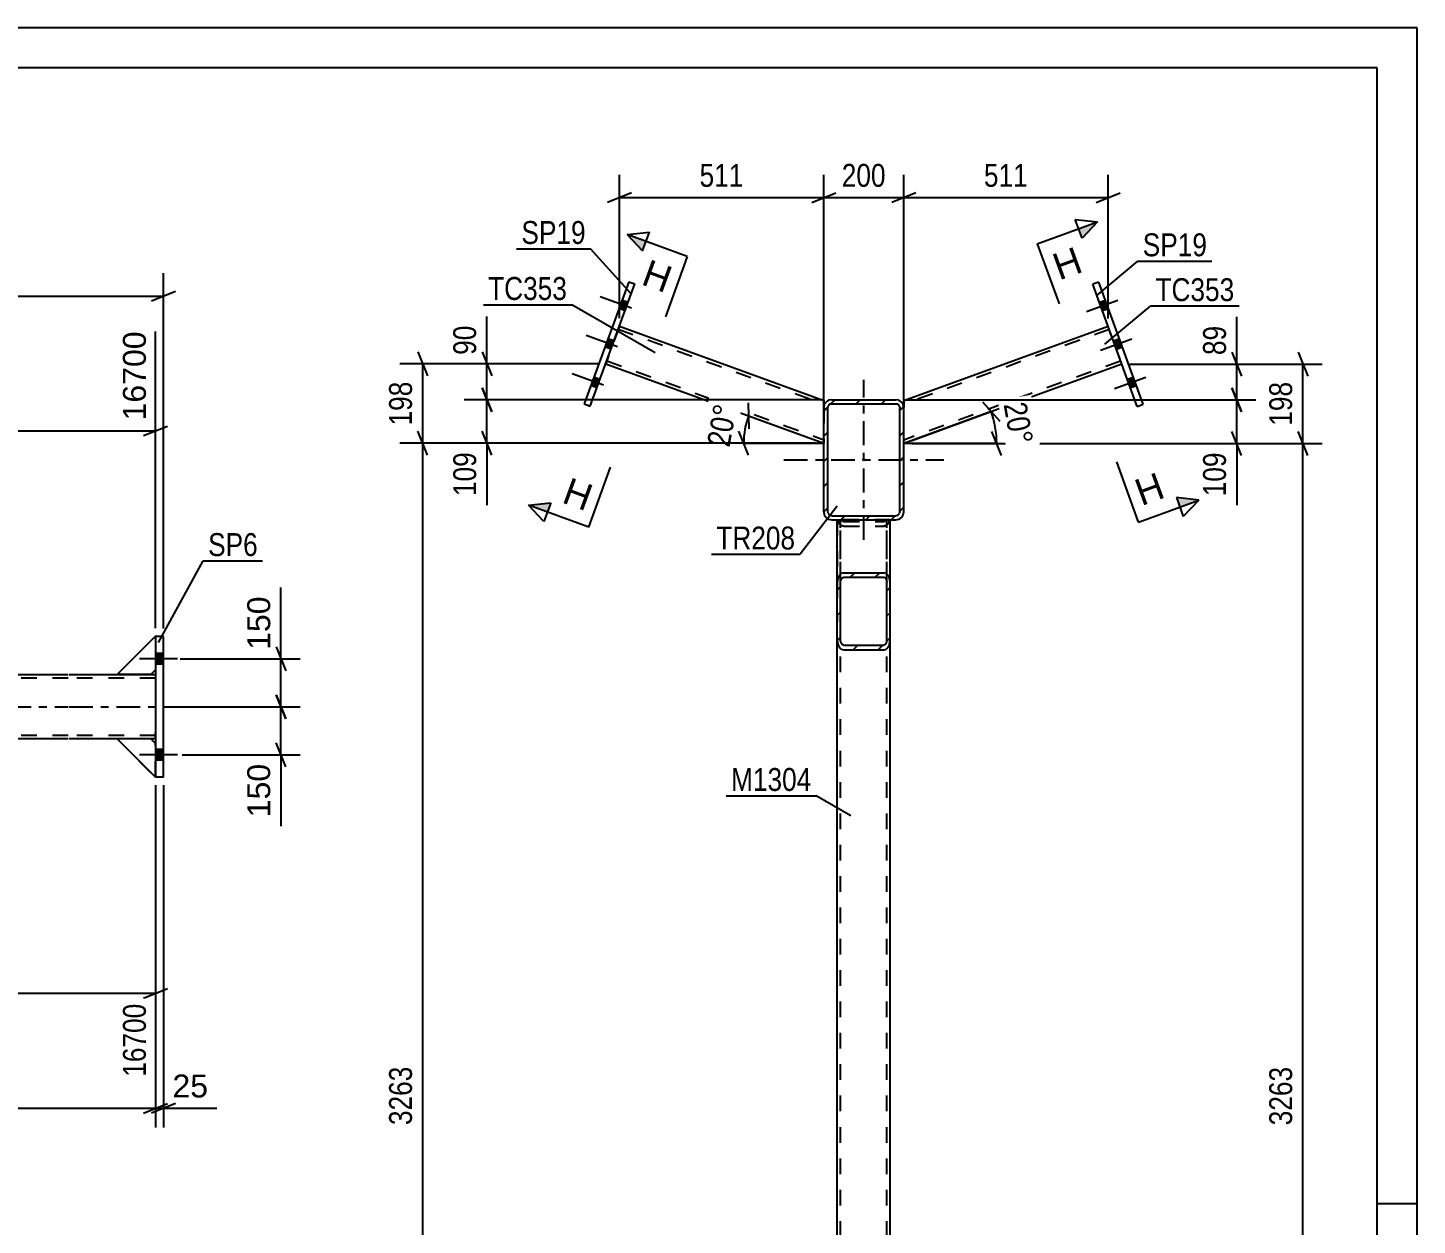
# Model space of a CAD drawing. Header units: millimetres. Extents: x -76 to 765, y -395 to 199.
# Drawn here: x 591.3 to 765, y 49.3 to 199 of the extents above; entities that cross this region are included whole.
import ezdxf

# ---------------------------------------------------------------- set-up
doc = ezdxf.new("R2010")
doc.units = ezdxf.units.MM
doc.linetypes.add('DXK_LINE_DOT2', pattern=[3.9198, 1.9599, -1.9599])
doc.linetypes.add('DXK_LINE_DOT3', pattern=[5.9187, 2.979, -0.9799, 0.9799, -0.9799])
doc.styles.add('Arial', font='ARIAL.TTF', dxfattribs={"height": 0.2})
doc.styles.add('Arial Narrow', font='ARIALN.TTF', dxfattribs={"height": 0.2})

# ---------------------------------------------------------------- blocks, each defined once
blk = doc.blocks.new('Unknown-761551795-1132')
at = {"color": 5, "linetype": 'Continuous'}
for p, q in [((764.95, 199), (-76.05, 199)), ((764.95, -395), (764.95, 199)), ((759.95, 194), (-71.05, 194)), ((759.95, -390), (759.95, 194)), ((764.95, 52), (759.95, 52))]:
    blk.add_line(p, q, dxfattribs=at)
blk = doc.blocks.new('Part-761551795-2916 - 2771')
at = {"color": 2, "linetype": 'Continuous'}
for p, q in [((606.65, 110.12), (602.45, 110.12)), ((602.45, 110.12), (607.24, 105.32)), ((607.24, 109.52), (606.65, 110.12))]:
    blk.add_line(p, q, dxfattribs=at)
at = {"color": 7, "linetype": 'DXK_LINE_DOT2'}
for p, q in [((607.24, 109.52), (607.25, 109.52)), ((607.25, 109.52), (607.24, 109.52)), ((607.25, 105.32), (607.25, 109.52)), ((607.24, 105.32), (607.25, 105.32)), ((607.25, 105.32), (607.24, 105.32))]:
    blk.add_line(p, q, dxfattribs=at)
blk = doc.blocks.new('Part-761551795-2914 - 2771')
at = {"color": 7, "linetype": 'DXK_LINE_DOT2'}
for p, q in [((602.45, 118.15), (607.25, 122.95)), ((607.25, 122.95), (607.25, 118.75)), ((606.65, 118.15), (602.45, 118.15)), ((607.25, 118.75), (606.65, 118.15))]:
    blk.add_line(p, q, dxfattribs=at)
blk = doc.blocks.new('Bolt-761551795-2823 - 2771')
at = {"linetype": 'Continuous'}
for points in [[(607.24, 120.78), (607.24, 119.46), (608.24, 119.46), (608.24, 120.78)], [(607.24, 120.78), (607.24, 119.46), (608.24, 119.46), (608.24, 120.78)], [(607.24, 108.78), (607.24, 107.46), (608.24, 107.46), (608.24, 108.78)], [(607.24, 108.78), (607.24, 107.46), (608.24, 107.46), (608.24, 108.78)]]:
    blk.add_hatch(color=1, dxfattribs=at).paths.add_polyline_path(points)
at = {"color": 1, "linetype": 'Continuous'}
for p, q in [((610, 120.12), (605.24, 120.12)), ((610, 120.12), (605.24, 120.12)), ((608.24, 120.78), (607.24, 120.78)), ((608.24, 120.78), (607.24, 120.78)), ((608.24, 119.46), (607.24, 119.46)), ((608.24, 119.46), (607.24, 119.46)), ((610, 108.12), (605.24, 108.12)), ((610, 108.12), (605.24, 108.12)), ((608.24, 108.78), (607.24, 108.78)), ((608.24, 108.78), (607.24, 108.78)), ((608.24, 107.46), (607.24, 107.46)), ((608.24, 107.46), (607.24, 107.46))]:
    blk.add_line(p, q, dxfattribs=at)
blk = doc.blocks.new('Part-761551795-2847 - 2771')
at = {"color": 2, "linetype": 'Continuous'}
for p, q in [((596.35, 118.12), (469.72, 118.12)), ((607.24, 118.12), (596.45, 118.12)), ((607.24, 117.32), (607.24, 110.92)), ((596.35, 110.12), (469.72, 110.12)), ((602.45, 110.12), (596.45, 110.12)), ((607.24, 110.12), (606.65, 110.12))]:
    blk.add_line(p, q, dxfattribs=at)
at = {"color": 7, "linetype": 'DXK_LINE_DOT2'}
for p, q in [((607.24, 118.12), (607.24, 117.32)), ((607.24, 118.12), (607.24, 117.88)), ((596.35, 117.72), (8.7, 117.72)), ((607.24, 117.72), (596.45, 117.72)), ((596.35, 110.52), (8.7, 110.52)), ((607.24, 110.52), (596.45, 110.52)), ((606.65, 110.12), (602.45, 110.12)), ((607.24, 110.12), (607.24, 110.92))]:
    blk.add_line(p, q, dxfattribs=at)
at = {"color": 7, "linetype": 'DXK_LINE_DOT3'}
for p, q in [((8.7, 114.12), (596.35, 114.12)), ((596.45, 114.12), (607.24, 114.12))]:
    blk.add_line(p, q, dxfattribs=at)
blk = doc.blocks.new('Part-761551795-2917 - 2771')
at = {"color": 7, "linetype": 'DXK_LINE_DOT2'}
for p, q in [((606.65, 110.12), (602.45, 110.12)), ((602.45, 110.12), (607.25, 105.32)), ((607.25, 109.52), (606.65, 110.12)), ((607.25, 105.32), (607.25, 109.52))]:
    blk.add_line(p, q, dxfattribs=at)
blk = doc.blocks.new('Part-761551795-2900 - 2771')
at = {"color": 2, "linetype": 'Continuous'}
for p, q in [((608.24, 122.92), (607.24, 122.92)), ((607.24, 122.92), (607.24, 105.32)), ((608.24, 105.32), (608.24, 122.92)), ((608.24, 105.32), (607.24, 105.32))]:
    blk.add_line(p, q, dxfattribs=at)
blk = doc.blocks.new('Part-761551795-2912 - 2771')
at = {"color": 7, "linetype": 'DXK_LINE_DOT2'}
for p, q in [((602.45, 118.15), (607.25, 122.95)), ((607.25, 122.95), (607.25, 118.75)), ((606.65, 118.15), (602.45, 118.15)), ((607.25, 118.75), (606.65, 118.15))]:
    blk.add_line(p, q, dxfattribs=at)
blk = doc.blocks.new('Part-761551795-2913 - 2771')
at = {"color": 2, "linetype": 'Continuous'}
for p, q in [((607.25, 122.95), (602.45, 118.15)), ((607.25, 122.95), (607.25, 122.92)), ((606.65, 118.15), (602.45, 118.15)), ((607.24, 118.75), (606.65, 118.15))]:
    blk.add_line(p, q, dxfattribs=at)
at = {"color": 7, "linetype": 'DXK_LINE_DOT2'}
for p, q in [((607.25, 122.92), (607.25, 118.75)), ((607.25, 118.75), (607.24, 118.75)), ((607.25, 118.75), (607.24, 118.75))]:
    blk.add_line(p, q, dxfattribs=at)
blk = doc.blocks.new('Part-761551795-2915 - 2771')
at = {"color": 7, "linetype": 'DXK_LINE_DOT2'}
for p, q in [((606.65, 110.12), (602.45, 110.12)), ((602.45, 110.12), (607.25, 105.32)), ((607.25, 109.52), (606.65, 110.12)), ((607.25, 105.32), (607.25, 109.52))]:
    blk.add_line(p, q, dxfattribs=at)
blk = doc.blocks.new('Part-761551795-3972 - 3827')
at = {"color": 7, "linetype": 'DXK_LINE_DOT2'}
for p, q in [((699.07, 137.51), (692.47, 137.51)), ((692.47, 137.51), (692.47, 124.74)), ((692.52, 137.51), (692.53, 137.41)), ((692.87, 124.74), (692.87, 137.51)), ((692.99, 137.44), (692.95, 137.51)), ((693.12, 137.32), (692.99, 137.44)), ((693.27, 137.27), (693.12, 137.32)), ((693.27, 137.27), (698.27, 137.27)), ((698.42, 137.32), (698.27, 137.27)), ((698.55, 137.44), (698.42, 137.32)), ((698.59, 137.51), (698.55, 137.44)), ((698.67, 124.74), (698.67, 137.51)), ((699.01, 137.41), (699.02, 137.51)), ((699.07, 124.74), (699.07, 137.51)), ((692.96, 136.78), (693.12, 136.73)), ((693.12, 136.73), (693.27, 136.69)), ((693.27, 136.69), (698.27, 136.69)), ((698.27, 136.69), (698.58, 136.78))]:
    blk.add_line(p, q, dxfattribs=at)
for centre, start, end in [((693.57, 137.65), 193.2949, 235.5336), ((697.97, 137.65), 304.4664, 346.7051)]:
    blk.add_arc(centre, 1.06, start, end, dxfattribs=at)
blk = doc.blocks.new('Part-761551795-3844 - 3827')
at = {"color": 2, "linetype": 'Continuous'}
for p, q in [((725.14, 167.22), (724.39, 166.95)), ((729.95, 151.68), (724.39, 166.95)), ((730.7, 151.95), (725.14, 167.22)), ((729.95, 151.68), (730.7, 151.95))]:
    blk.add_line(p, q, dxfattribs=at)
blk = doc.blocks.new('Part-761551795-3849 - 3827')
at = {"color": 2, "linetype": 'Continuous'}
for p, q in [((666.4, 167.25), (660.84, 151.98)), ((661.59, 151.71), (667.15, 166.98)), ((666.4, 167.25), (667.15, 166.98)), ((660.84, 151.98), (661.59, 151.71))]:
    blk.add_line(p, q, dxfattribs=at)
blk = doc.blocks.new('Bolt-761551795-3857 - 3827')
at = {"linetype": 'Continuous'}
for points in [[(726.35, 163.89), (725.98, 164.92), (725.23, 164.65), (725.6, 163.61)], [(726.35, 163.89), (725.98, 164.92), (725.23, 164.65), (725.6, 163.61)], [(726.35, 163.89), (725.98, 164.92), (725.23, 164.65), (725.6, 163.61)], [(728.11, 159.07), (727.73, 160.11), (726.98, 159.83), (727.35, 158.8)], [(728.11, 159.07), (727.73, 160.11), (726.98, 159.83), (727.35, 158.8)], [(729.86, 154.26), (729.48, 155.29), (728.73, 155.02), (729.11, 153.98)], [(729.86, 154.26), (729.48, 155.29), (728.73, 155.02), (729.11, 153.98)], [(729.86, 154.26), (729.48, 155.29), (728.73, 155.02), (729.11, 153.98)]]:
    blk.add_hatch(color=1, dxfattribs=at).paths.add_polyline_path(points)
at = {"color": 1, "linetype": 'Continuous'}
for p, q in [((727.53, 164.9), (723.63, 163.48)), ((727.53, 164.9), (723.63, 163.48)), ((727.53, 164.9), (723.63, 163.48)), ((725.98, 164.92), (725.23, 164.65)), ((725.98, 164.92), (725.23, 164.65)), ((725.98, 164.92), (725.23, 164.65)), ((726.35, 163.89), (725.6, 163.61)), ((726.35, 163.89), (725.6, 163.61)), ((726.35, 163.89), (725.6, 163.61)), ((729.28, 160.08), (725.38, 158.67)), ((729.28, 160.08), (725.38, 158.67)), ((727.73, 160.11), (726.98, 159.83)), ((727.73, 160.11), (726.98, 159.83)), ((728.11, 159.07), (727.35, 158.8)), ((728.11, 159.07), (727.35, 158.8)), ((731.03, 155.27), (727.13, 153.85)), ((731.03, 155.27), (727.13, 153.85)), ((731.03, 155.27), (727.13, 153.85)), ((729.48, 155.29), (728.73, 155.02)), ((729.48, 155.29), (728.73, 155.02)), ((729.48, 155.29), (728.73, 155.02)), ((729.86, 154.26), (729.11, 153.98)), ((729.86, 154.26), (729.11, 153.98)), ((729.86, 154.26), (729.11, 153.98))]:
    blk.add_line(p, q, dxfattribs=at)
blk = doc.blocks.new('Part-761551795-3872 - 3827')
at = {"color": 7, "linetype": 'DXK_LINE_DOT2'}
for p, q in [((665.23, 161.69), (663.52, 156.99)), ((665.09, 161.32), (690.77, 151.97)), ((663.66, 157.37), (690.77, 147.5)), ((690.77, 151.55), (690.77, 147.08))]:
    blk.add_line(p, q, dxfattribs=at)
at = {"color": 2, "linetype": 'Continuous'}
for p, q in [((665.23, 161.69), (690.77, 152.4)), ((663.52, 156.99), (690.77, 147.08)), ((690.77, 152.4), (690.77, 151.55)), ((690.77, 151.55), (690.77, 151.51))]:
    blk.add_line(p, q, dxfattribs=at)
blk = doc.blocks.new('Part-761551795-3882 - 3827')
at = {"color": 2, "linetype": 'Continuous'}
for p, q in [((726.31, 161.66), (700.77, 152.37)), ((728.02, 156.97), (700.77, 147.05)), ((700.77, 152.37), (700.77, 151.52))]:
    blk.add_line(p, q, dxfattribs=at)
at = {"color": 7, "linetype": 'DXK_LINE_DOT2'}
for p, q in [((728.02, 156.97), (726.31, 161.66)), ((726.45, 161.29), (700.77, 151.94)), ((727.88, 157.34), (700.77, 147.47)), ((700.77, 152.37), (700.77, 152.12)), ((700.77, 147.05), (700.77, 151.52))]:
    blk.add_line(p, q, dxfattribs=at)
blk = doc.blocks.new('Part-761551795-3924 - 3827')
at = {"color": 7, "linetype": 'DXK_LINE_DOT2'}
for p, q in [((692.47, 137.51), (699.07, 137.51)), ((692.47, 122.43), (692.47, 137.51)), ((692.87, -6.99), (692.87, 137.51)), ((698.67, -6.99), (698.67, 137.51)), ((699.07, 122.43), (699.07, 137.51)), ((692.47, -6.99), (692.47, 8.1)), ((699.07, -6.99), (699.07, 8.1)), ((699.07, -6.99), (692.47, -6.99))]:
    blk.add_line(p, q, dxfattribs=at)
at = {"color": 2, "linetype": 'Continuous'}
for p, q in [((692.47, 8.1), (692.47, 122.43)), ((699.07, 8.1), (699.07, 122.43))]:
    blk.add_line(p, q, dxfattribs=at)
blk = doc.blocks.new('Part-761551795-3951 - 3827')
at = {"linetype": 'Continuous'}
h = blk.add_hatch(dxfattribs=at)
h.set_pattern_fill('', scale=0.7, style=0, pattern_type=0)
h.set_pattern_definition([(45, (690.77, 138.5138), (-1.57154, 1.57154), [])])
h.paths.add_polyline_path([(690.77, 151.51), (690.77, 138.51), (690.85, 138.13), (691.06, 137.81), (691.39, 137.59), (691.77, 137.51), (699.77, 137.51), (700.15, 137.59), (700.48, 137.81), (700.69, 138.13), (700.77, 138.51), (700.77, 151.51), (700.69, 151.9), (700.48, 152.22), (700.15, 152.44), (699.77, 152.51), (691.77, 152.51), (691.39, 152.44), (691.06, 152.22), (690.85, 151.9)])
h.paths.add_polyline_path([(691.42, 151.87), (691.58, 151.98), (691.77, 152.01), (699.77, 152.01), (699.96, 151.98), (700.12, 151.87), (700.23, 151.71), (700.27, 151.51), (700.27, 138.51), (700.23, 138.32), (700.12, 138.16), (699.96, 138.05), (699.77, 138.01), (691.77, 138.01), (691.58, 138.05), (691.42, 138.16), (691.31, 138.32), (691.27, 138.51), (691.27, 151.51), (691.31, 151.71)])
blk.add_hatch(color=30, dxfattribs=at).paths.add_polyline_path([(695.77, 144.91, -1), (695.77, 145.11, -1)])
at = {"color": 7, "linetype": 'DXK_LINE_DOT3'}
for p, q in [((695.77, 135.01), (695.77, 155.01)), ((685.77, 145.01), (705.77, 145.01))]:
    blk.add_line(p, q, dxfattribs=at)
at = {"color": 2, "linetype": 'Continuous'}
for p, q in [((690.85, 151.9), (690.77, 151.51)), ((690.77, 138.51), (690.77, 151.51)), ((691.27, 151.51), (691.31, 151.71)), ((691.27, 138.51), (691.27, 151.51)), ((691.77, 152.51), (691.39, 152.44)), ((691.58, 151.98), (691.77, 152.01)), ((691.77, 152.51), (699.77, 152.51)), ((691.77, 152.01), (699.77, 152.01)), ((700.15, 152.44), (699.77, 152.51)), ((699.77, 152.01), (699.96, 151.98)), ((700.23, 151.71), (700.27, 151.51)), ((700.27, 138.51), (700.27, 151.51)), ((700.77, 151.51), (700.69, 151.9)), ((700.77, 138.51), (700.77, 151.51)), ((690.77, 138.51), (690.85, 138.13)), ((691.31, 138.32), (691.27, 138.51)), ((691.39, 137.59), (691.77, 137.51)), ((691.77, 138.01), (691.58, 138.05)), ((691.77, 138.01), (699.77, 138.01)), ((691.77, 137.51), (699.77, 137.51)), ((699.96, 138.05), (699.77, 138.01)), ((699.77, 137.51), (700.15, 137.59)), ((700.27, 138.51), (700.23, 138.32)), ((700.69, 138.13), (700.77, 138.51))]:
    blk.add_line(p, q, dxfattribs=at)
at = {"color": 30, "linetype": 'DXK_LINE_DOT3'}
blk.add_line((695.77, 145.01), (695.77, 145.01), dxfattribs=at)
at = {"color": 30, "linetype": 'Continuous'}
blk.add_circle((695.77, 145.01), 0.1, dxfattribs=at)
at = {"color": 2, "linetype": 'Continuous'}
for centre, radius, start, end in [((691.77, 151.51), 1, 112.5, 157.5), ((691.77, 151.51), 0.5, 112.5, 157.5), ((699.77, 151.51), 0.5, 22.5, 67.5), ((699.77, 151.51), 1, 22.5, 67.5), ((691.77, 138.51), 1, 202.5, 247.5), ((691.77, 138.51), 0.5, 202.5, 247.5), ((699.77, 138.51), 0.5, 292.5, 337.5), ((699.77, 138.51), 1, 292.5, 337.5)]:
    blk.add_arc(centre, radius, start, end, dxfattribs=at)
blk = doc.blocks.new('Bolt-761551795-3957 - 3827')
at = {"linetype": 'Continuous'}
for points in [[(665.94, 163.64), (666.31, 164.68), (665.56, 164.95), (665.19, 163.92)], [(665.94, 163.64), (666.31, 164.68), (665.56, 164.95), (665.19, 163.92)], [(665.94, 163.64), (666.31, 164.68), (665.56, 164.95), (665.19, 163.92)], [(664.19, 158.83), (664.56, 159.86), (663.81, 160.13), (663.43, 159.1)], [(664.19, 158.83), (664.56, 159.86), (663.81, 160.13), (663.43, 159.1)], [(662.43, 154.01), (662.81, 155.04), (662.06, 155.32), (661.68, 154.28)], [(662.43, 154.01), (662.81, 155.04), (662.06, 155.32), (661.68, 154.28)], [(662.43, 154.01), (662.81, 155.04), (662.06, 155.32), (661.68, 154.28)]]:
    blk.add_hatch(color=1, dxfattribs=at).paths.add_polyline_path(points)
at = {"color": 1, "linetype": 'Continuous'}
for p, q in [((666.74, 163.94), (662.84, 165.36)), ((666.74, 163.94), (662.84, 165.36)), ((666.74, 163.94), (662.84, 165.36)), ((665.94, 163.64), (665.19, 163.92)), ((665.94, 163.64), (665.19, 163.92)), ((665.94, 163.64), (665.19, 163.92)), ((666.31, 164.68), (665.56, 164.95)), ((666.31, 164.68), (665.56, 164.95)), ((666.31, 164.68), (665.56, 164.95)), ((664.98, 159.12), (661.08, 160.54)), ((664.98, 159.12), (661.08, 160.54)), ((664.56, 159.86), (663.81, 160.13)), ((664.56, 159.86), (663.81, 160.13)), ((664.19, 158.83), (663.43, 159.1)), ((664.19, 158.83), (663.43, 159.1)), ((663.23, 154.31), (659.33, 155.73)), ((663.23, 154.31), (659.33, 155.73)), ((663.23, 154.31), (659.33, 155.73)), ((662.81, 155.04), (662.06, 155.32)), ((662.81, 155.04), (662.06, 155.32)), ((662.81, 155.04), (662.06, 155.32)), ((662.43, 154.01), (661.68, 154.28)), ((662.43, 154.01), (661.68, 154.28)), ((662.43, 154.01), (661.68, 154.28))]:
    blk.add_line(p, q, dxfattribs=at)
blk = doc.blocks.new('Part-761551795-3979 - 3827')
at = {"linetype": 'Continuous'}
h = blk.add_hatch(dxfattribs=at)
h.set_pattern_fill('', scale=0.7, style=0, pattern_type=0)
h.set_pattern_definition([(45, (692.47, 122.4256), (-1.57154, 1.57154), [])])
h.paths.add_polyline_path([(692.47, 129.72), (692.47, 122.43), (692.53, 121.98), (692.7, 121.6), (692.96, 121.35), (693.27, 121.26), (698.27, 121.26), (698.58, 121.35), (698.84, 121.6), (699.01, 121.98), (699.07, 122.43), (699.07, 129.72), (699.01, 130.17), (698.84, 130.55), (698.58, 130.8), (698.27, 130.89), (693.27, 130.89), (692.96, 130.8), (692.7, 130.55), (692.53, 130.17)])
h.paths.add_polyline_path([(692.99, 130.14), (693.12, 130.26), (693.27, 130.31), (698.27, 130.31), (698.42, 130.26), (698.55, 130.14), (698.64, 129.95), (698.67, 129.72), (698.67, 122.43), (698.64, 122.2), (698.55, 122.01), (698.42, 121.89), (698.27, 121.84), (693.27, 121.84), (693.12, 121.89), (692.99, 122.01), (692.9, 122.2), (692.87, 122.43), (692.87, 129.72), (692.9, 129.95)])
at = {"color": 2, "linetype": 'Continuous'}
for p, q in [((692.47, 129.72), (692.47, 137.51)), ((699.07, 129.72), (699.07, 137.51)), ((693.27, 130.89), (692.96, 130.8)), ((693.12, 130.26), (693.27, 130.31)), ((693.27, 130.89), (698.27, 130.89)), ((693.27, 130.31), (698.27, 130.31)), ((698.58, 130.8), (698.27, 130.89)), ((698.27, 130.31), (698.42, 130.26)), ((692.53, 130.17), (692.47, 129.72)), ((692.47, 122.43), (692.47, 129.72)), ((692.87, 129.72), (692.9, 129.95)), ((692.87, 122.43), (692.87, 129.72)), ((698.64, 129.95), (698.67, 129.72)), ((698.67, 122.43), (698.67, 129.72)), ((699.07, 129.72), (699.01, 130.17)), ((699.07, 122.43), (699.07, 129.72)), ((692.47, 122.43), (692.53, 121.98)), ((692.9, 122.2), (692.87, 122.43)), ((693.27, 121.84), (693.12, 121.89)), ((693.27, 121.84), (698.27, 121.84)), ((698.42, 121.89), (698.27, 121.84)), ((698.67, 122.43), (698.64, 122.2)), ((699.01, 121.98), (699.07, 122.43)), ((692.96, 121.35), (693.27, 121.26)), ((693.27, 121.26), (698.27, 121.26)), ((698.27, 121.26), (698.58, 121.35))]:
    blk.add_line(p, q, dxfattribs=at)
at = {"color": 7, "linetype": 'DXK_LINE_DOT2'}
for p, q in [((692.47, 137.51), (699.07, 137.51)), ((692.53, 137.41), (692.52, 137.51)), ((692.87, 122.43), (692.87, 137.51)), ((692.95, 137.51), (692.99, 137.44)), ((692.99, 137.44), (693.12, 137.32)), ((693.12, 137.32), (693.27, 137.27)), ((693.27, 137.27), (698.27, 137.27)), ((698.27, 137.27), (698.42, 137.32)), ((698.42, 137.32), (698.55, 137.44)), ((698.55, 137.44), (698.59, 137.51)), ((698.67, 122.43), (698.67, 137.51)), ((699.02, 137.51), (699.01, 137.41)), ((693.27, 136.69), (692.96, 136.78)), ((693.27, 136.69), (698.27, 136.69)), ((698.58, 136.78), (698.27, 136.69)), ((692.47, 122.43), (692.47, 129.72)), ((699.07, 122.43), (699.07, 129.72))]:
    blk.add_line(p, q, dxfattribs=at)
for centre, start, end in [((693.57, 137.65), 193.2949, 235.5336), ((697.97, 137.65), 304.4664, 346.7051)]:
    blk.add_arc(centre, 1.06, start, end, dxfattribs=at)
at = {"color": 2, "linetype": 'Continuous'}
for centre, radius, start, end in [((693.57, 129.93), 1.06, 124.4664, 166.7051), ((693.42, 129.83), 0.532, 124.4664, 166.7051), ((698.12, 129.83), 0.532, 13.2949, 55.5336), ((697.97, 129.93), 1.06, 13.2949, 55.5336), ((693.57, 122.22), 1.06, 193.2949, 235.5336), ((693.42, 122.32), 0.532, 193.2949, 235.5336), ((698.12, 122.32), 0.532, 304.4664, 346.7051), ((697.97, 122.22), 1.06, 304.4664, 346.7051)]:
    blk.add_arc(centre, radius, start, end, dxfattribs=at)
blk = doc.blocks.new('StraightDimension-761551795-2948 - 2771')
at = {"color": 7, "linetype": 'Continuous'}
for p, q in [((607.25, 104.32), (607.25, 61.55)), ((605.75, 63.35), (608.75, 64.55)), ((8.71, 63.95), (607.25, 63.95))]:
    blk.add_line(p, q, dxfattribs=at)
blk = doc.blocks.new('StraightDimension-761551795-2972 - 2771')
at = {"color": 7, "linetype": 'Continuous'}
for p, q in [((607.25, 104.32), (607.25, 61.55)), ((608.24, 104.32), (608.24, 61.55)), ((605.75, 63.35), (608.75, 64.55)), ((609.74, 64.55), (606.74, 63.35)), ((607.25, 63.95), (608.24, 63.95))]:
    blk.add_line(p, q, dxfattribs=at)
at = {"color": 0}
blk.add_wipeout([(614.42, 64.7), (614.42, 68.9), (608.77, 68.9), (608.77, 64.7)], dxfattribs=at)
at = {"color": 7, "linetype": 'Continuous'}
blk.add_line((608.24, 63.95), (614.94, 63.95), dxfattribs=at)
blk.add_line((608.24, 63.95), (614.94, 63.95), dxfattribs=at)
at = {"color": 3, "style": 'Arial'}
blk.add_text('25', height=2.865, dxfattribs=at).set_placement((609.37, 65.3))
blk = doc.blocks.new('StraightDimension-761551795-3007 - 2771')
at = {"color": 7, "linetype": 'Continuous'}
for p, q in [((465.72, 128.65), (465.72, 161.03)), ((607.25, 123.95), (607.25, 161.03)), ((467.22, 149.22), (464.22, 148.02)), ((465.72, 148.62), (607.25, 148.62)), ((605.75, 148.02), (608.75, 149.22))]:
    blk.add_line(p, q, dxfattribs=at)
at = {"color": 0, "linetype": 'Continuous'}
blk.add_wipeout([(606.65, 161.63), (602.45, 161.63), (602.45, 149.32), (606.65, 149.32)], dxfattribs=at)
at = {"color": 0}
blk.add_wipeout([(541.53, 149.37), (541.53, 153.57), (531.43, 153.57), (531.43, 149.37)], dxfattribs=at)
at = {"color": 3, "linetype": 'Continuous', "style": 'Arial'}
blk.add_text('16700', height=2.865, rotation=90.0002, dxfattribs=at).set_placement((606.05, 149.92))
at = {"color": 3, "style": 'Arial'}
blk.add_text('5275', height=2.865, dxfattribs=at).set_placement((532.03, 149.97))
blk = doc.blocks.new('StraightDimension-761551795-3037 - 2771')
at = {"color": 7, "linetype": 'Continuous'}
for p, q in [((622.34, 121.62), (623.54, 118.62)), ((610.32, 120.12), (625.34, 120.12)), ((622.94, 114.12), (622.94, 120.12)), ((623.54, 112.62), (622.34, 115.62)), ((608.24, 114.12), (625.34, 114.12))]:
    blk.add_line(p, q, dxfattribs=at)
at = {"color": 0}
blk.add_wipeout([(622.19, 128.51), (617.99, 128.51), (617.99, 120.64), (622.19, 120.64)], dxfattribs=at)
at = {"color": 7, "linetype": 'Continuous'}
blk.add_line((622.94, 120.12), (622.94, 129.04), dxfattribs=at)
blk.add_line((622.94, 120.12), (622.94, 129.04), dxfattribs=at)
at = {"color": 3, "style": 'Arial'}
blk.add_text('150', height=2.865, rotation=90.0002, dxfattribs=at).set_placement((621.59, 121.24))
blk = doc.blocks.new('StraightDimension-761551795-3048 - 2771')
at = {"color": 7, "linetype": 'Continuous'}
for p, q in [((622.34, 115.62), (623.54, 112.62)), ((608.24, 114.12), (625.34, 114.12)), ((622.94, 108.12), (622.94, 114.12)), ((623.54, 106.62), (622.34, 109.62)), ((610.6, 108.12), (625.34, 108.12))]:
    blk.add_line(p, q, dxfattribs=at)
at = {"color": 0}
blk.add_wipeout([(622.19, 107.59), (617.99, 107.59), (617.99, 99.72), (622.19, 99.72)], dxfattribs=at)
at = {"color": 7, "linetype": 'Continuous'}
blk.add_line((622.94, 108.12), (622.94, 99.2), dxfattribs=at)
blk.add_line((622.94, 108.12), (622.94, 99.2), dxfattribs=at)
at = {"color": 3, "style": 'Arial'}
blk.add_text('150', height=2.865, rotation=90.0002, dxfattribs=at).set_placement((621.59, 100.32))
blk = doc.blocks.new('StraightDimension-761551795-3060 - 2771')
at = {"color": 7, "linetype": 'Continuous'}
for p, q in [((607.25, 104.32), (607.25, 67.89)), ((465.72, 98.9), (465.72, 67.89)), ((467.22, 78.93), (464.22, 77.73)), ((465.72, 78.33), (607.25, 78.33)), ((605.75, 77.73), (608.75, 78.93))]:
    blk.add_line(p, q, dxfattribs=at)
at = {"color": 0}
blk.add_wipeout([(540.74, 79.08), (540.74, 83.28), (532.22, 83.28), (532.22, 79.08)], dxfattribs=at)
at = {"color": 0, "linetype": 'Continuous'}
blk.add_wipeout([(606.65, 77.63), (602.45, 77.63), (602.45, 67.29), (606.65, 67.29)], dxfattribs=at)
at = {"color": 3, "style": 'Arial Narrow'}
blk.add_text('5275', height=2.863, dxfattribs=at).set_placement((532.82, 79.68))
at = {"color": 3, "linetype": 'Continuous', "style": 'Arial Narrow'}
blk.add_text('16700', height=2.863, rotation=90.0002, dxfattribs=at).set_placement((606.05, 67.89))
blk = doc.blocks.new('StraightDimension-761551795-14532 - 2771')
at = {"color": 7, "linetype": 'Continuous'}
for p, q in [((608.24, 123.92), (608.24, 168.31)), ((7.7, 165.46), (608.24, 165.46)), ((606.74, 164.86), (609.74, 166.06))]:
    blk.add_line(p, q, dxfattribs=at)
blk = doc.blocks.new('StraightDimension-761551795-3987 - 3827')
at = {"color": 7, "linetype": 'Continuous'}
for p, q in [((640.06, 158.49), (641.26, 155.49)), ((662.52, 156.99), (637.81, 156.99)), ((640.66, 147.08), (640.66, 156.99)), ((641.26, 145.58), (640.06, 148.58)), ((689.77, 147.08), (637.81, 147.08))]:
    blk.add_line(p, q, dxfattribs=at)
at = {"color": 0}
blk.add_wipeout([(639.91, 155.38), (635.71, 155.38), (635.71, 148.69), (639.91, 148.69)], dxfattribs=at)
at = {"color": 3, "style": 'Arial Narrow'}
blk.add_text('198', height=2.863, rotation=90.0002, dxfattribs=at).set_placement((639.31, 149.29))
blk = doc.blocks.new('AngleDimension-761551795-20187 - 3827')
at = {"color": 7, "linetype": 'Continuous'}
for p, q in [((681.32, 152.11), (681.42, 148.88)), ((681.37, 150.5), (690.77, 147.08)), ((681.37, 145.58), (680.17, 148.58)), ((689.77, 147.08), (680.77, 147.08)), ((680.77, 147.08), (690.77, 147.08))]:
    blk.add_line(p, q, dxfattribs=at)
blk.add_arc((690.77, 147.08), 10, 160, 180, dxfattribs=at)
at = {"color": 0}
blk.add_wipeout([(680.6, 152.15), (676.46, 152.88), (675.34, 146.52), (679.47, 145.79)], dxfattribs=at)
at = {"color": 3, "style": 'Arial Narrow'}
blk.add_text('20°', height=2.863, rotation=80.0021, dxfattribs=at).set_placement((678.99, 146.48))
blk = doc.blocks.new('StraightDimension-761551795-4117 - 3827')
at = {"color": 7, "linetype": 'Continuous'}
for p, q in [((751.27, 145.55), (750.07, 148.55)), ((701.77, 147.05), (753.07, 147.05)), ((750.67, -16.1), (750.67, 147.05)), ((750.07, -14.6), (751.27, -17.6)), ((715.87, -16.1), (753.07, -16.1))]:
    blk.add_line(p, q, dxfattribs=at)
at = {"color": 0}
blk.add_wipeout([(749.92, 69.73), (745.72, 69.73), (745.72, 61.22), (749.92, 61.22)], dxfattribs=at)
at = {"color": 3, "style": 'Arial Narrow'}
blk.add_text('3263', height=2.863, rotation=90.0002, dxfattribs=at).set_placement((749.32, 61.82))
blk = doc.blocks.new('StraightDimension-761551795-20778 - 3827')
at = {"color": 7, "linetype": 'Continuous'}
for p, q in [((648.08, 158.49), (649.28, 155.49)), ((662.52, 156.99), (645.83, 156.99)), ((648.68, 152.51), (648.68, 156.99)), ((649.28, 151.01), (648.08, 154.01)), ((690.77, 152.51), (645.83, 152.51))]:
    blk.add_line(p, q, dxfattribs=at)
at = {"color": 0}
blk.add_wipeout([(647.93, 162.38), (643.73, 162.38), (643.73, 157.52), (647.93, 157.52)], dxfattribs=at)
at = {"color": 7, "linetype": 'Continuous'}
blk.add_line((648.68, 156.99), (648.68, 162.9), dxfattribs=at)
blk.add_line((648.68, 156.99), (648.68, 162.9), dxfattribs=at)
at = {"color": 3, "style": 'Arial Narrow'}
blk.add_text('90', height=2.863, rotation=90.0002, dxfattribs=at).set_placement((647.33, 158.12))
blk = doc.blocks.new('StraightDimension-761551795-20720 - 3827')
at = {"color": 7, "linetype": 'Continuous'}
for p, q in [((741.8, 154.01), (743, 151.01)), ((700.77, 152.51), (744.8, 152.51)), ((742.4, 147.05), (742.4, 152.51)), ((743, 145.55), (741.8, 148.55)), ((701.77, 147.05), (744.8, 147.05))]:
    blk.add_line(p, q, dxfattribs=at)
at = {"color": 0}
blk.add_wipeout([(741.65, 146.52), (737.45, 146.52), (737.45, 139.84), (741.65, 139.84)], dxfattribs=at)
at = {"color": 7, "linetype": 'Continuous'}
blk.add_line((742.4, 147.05), (742.4, 139.31), dxfattribs=at)
blk.add_line((742.4, 147.05), (742.4, 139.31), dxfattribs=at)
at = {"color": 3, "style": 'Arial Narrow'}
blk.add_text('109', height=2.863, rotation=90.0002, dxfattribs=at).set_placement((741.05, 140.44))
blk = doc.blocks.new('StraightDimension-761551795-20779 - 3827')
at = {"color": 7, "linetype": 'Continuous'}
for p, q in [((648.08, 154.01), (649.28, 151.01)), ((690.77, 152.51), (645.83, 152.51)), ((648.68, 147.08), (648.68, 152.51)), ((649.28, 145.58), (648.08, 148.58)), ((689.77, 147.08), (645.83, 147.08))]:
    blk.add_line(p, q, dxfattribs=at)
at = {"color": 0}
blk.add_wipeout([(647.93, 146.55), (643.73, 146.55), (643.73, 139.87), (647.93, 139.87)], dxfattribs=at)
at = {"color": 7, "linetype": 'Continuous'}
blk.add_line((648.68, 147.08), (648.68, 139.34), dxfattribs=at)
blk.add_line((648.68, 147.08), (648.68, 139.34), dxfattribs=at)
at = {"color": 3, "style": 'Arial Narrow'}
blk.add_text('109', height=2.863, rotation=90.0002, dxfattribs=at).set_placement((647.33, 140.47))
blk = doc.blocks.new('StraightDimension-761551795-4061 - 3827')
at = {"color": 7, "linetype": 'Continuous'}
for p, q in [((700.77, 151.5), (700.77, 180.62)), ((726.31, 162.66), (726.31, 180.62)), ((702.27, 178.37), (699.27, 177.17)), ((700.77, 177.77), (726.31, 177.77)), ((724.81, 177.17), (727.81, 178.37))]:
    blk.add_line(p, q, dxfattribs=at)
at = {"color": 0}
blk.add_wipeout([(716.88, 178.52), (716.88, 182.72), (710.2, 182.72), (710.2, 178.52)], dxfattribs=at)
at = {"color": 3, "style": 'Arial Narrow'}
blk.add_text('511', height=2.863, dxfattribs=at).set_placement((710.8, 179.12))
blk = doc.blocks.new('StraightDimension-761551795-3997 - 3827')
at = {"color": 7, "linetype": 'Continuous'}
for p, q in [((641.26, 145.58), (640.06, 148.58)), ((689.77, 147.08), (637.81, 147.08)), ((640.66, -16.07), (640.66, 147.08)), ((640.06, -14.57), (641.26, -17.57)), ((675.67, -16.07), (637.81, -16.07))]:
    blk.add_line(p, q, dxfattribs=at)
at = {"color": 0}
blk.add_wipeout([(639.91, 69.76), (635.71, 69.76), (635.71, 61.25), (639.91, 61.25)], dxfattribs=at)
at = {"color": 3, "style": 'Arial Narrow'}
blk.add_text('3263', height=2.863, rotation=90.0002, dxfattribs=at).set_placement((639.31, 61.85))
blk = doc.blocks.new('StraightDimension-761551795-4071 - 3827')
at = {"color": 7, "linetype": 'Continuous'}
for p, q in [((690.77, 151.5), (690.77, 180.62)), ((700.77, 151.5), (700.77, 180.62)), ((689.27, 177.17), (692.27, 178.37)), ((690.77, 177.77), (700.77, 177.77)), ((702.27, 178.37), (699.27, 177.17))]:
    blk.add_line(p, q, dxfattribs=at)
at = {"color": 0}
blk.add_wipeout([(699.11, 178.52), (699.11, 182.72), (692.43, 182.72), (692.43, 178.52)], dxfattribs=at)
at = {"color": 3, "style": 'Arial Narrow'}
blk.add_text('200', height=2.863, dxfattribs=at).set_placement((693.03, 179.12))
blk = doc.blocks.new('StraightDimension-761551795-4081 - 3827')
at = {"color": 7, "linetype": 'Continuous'}
for p, q in [((665.23, 162.69), (665.23, 180.62)), ((690.77, 151.5), (690.77, 180.62)), ((666.73, 178.37), (663.73, 177.17)), ((665.23, 177.77), (690.77, 177.77)), ((689.27, 177.17), (692.27, 178.37))]:
    blk.add_line(p, q, dxfattribs=at)
at = {"color": 0}
blk.add_wipeout([(681.34, 178.52), (681.34, 182.72), (674.66, 182.72), (674.66, 178.52)], dxfattribs=at)
at = {"color": 3, "style": 'Arial Narrow'}
blk.add_text('511', height=2.863, dxfattribs=at).set_placement((675.26, 179.12))
blk = doc.blocks.new('StraightDimension-761551795-4107 - 3827')
at = {"color": 7, "linetype": 'Continuous'}
for p, q in [((750.07, 158.47), (751.27, 155.47)), ((729.02, 156.97), (753.07, 156.97)), ((750.67, 147.05), (750.67, 156.97)), ((751.27, 145.55), (750.07, 148.55)), ((701.77, 147.05), (753.07, 147.05))]:
    blk.add_line(p, q, dxfattribs=at)
at = {"color": 0}
blk.add_wipeout([(749.92, 155.35), (745.72, 155.35), (745.72, 148.66), (749.92, 148.66)], dxfattribs=at)
at = {"color": 3, "style": 'Arial Narrow'}
blk.add_text('198', height=2.863, rotation=90.0002, dxfattribs=at).set_placement((749.32, 149.26))
blk = doc.blocks.new('AngleDimension-761551795-20201 - 3827')
at = {"color": 7, "linetype": 'Continuous'}
for p, q in [((710.63, 152.23), (712.78, 149.82)), ((711.7, 151.03), (700.77, 147.05)), ((701.71, 147.39), (711.7, 151.03)), ((713, 145.55), (711.8, 148.55)), ((712.4, 147.05), (700.77, 147.05))]:
    blk.add_line(p, q, dxfattribs=at)
blk.add_arc((700.77, 147.05), 11.63, 360, 20, dxfattribs=at)
at = {"color": 0}
blk.add_wipeout([(713.67, 146.04), (717.81, 146.77), (716.69, 153.13), (712.55, 152.4)], dxfattribs=at)
at = {"color": 3, "style": 'Arial Narrow'}
blk.add_text('20°', height=2.863, rotation=-80.0021, dxfattribs=at).set_placement((713.25, 151.92))
blk = doc.blocks.new('StraightDimension-761551795-20719 - 3827')
at = {"color": 7, "linetype": 'Continuous'}
for p, q in [((741.8, 158.47), (743, 155.47)), ((729.02, 156.97), (744.8, 156.97)), ((742.4, 152.51), (742.4, 156.97)), ((743, 151.01), (741.8, 154.01)), ((700.77, 152.51), (744.8, 152.51))]:
    blk.add_line(p, q, dxfattribs=at)
at = {"color": 0}
blk.add_wipeout([(741.65, 162.35), (737.45, 162.35), (737.45, 157.49), (741.65, 157.49)], dxfattribs=at)
at = {"color": 7, "linetype": 'Continuous'}
blk.add_line((742.4, 156.97), (742.4, 162.87), dxfattribs=at)
blk.add_line((742.4, 156.97), (742.4, 162.87), dxfattribs=at)
at = {"color": 3, "style": 'Arial Narrow'}
blk.add_text('89', height=2.863, rotation=90.0002, dxfattribs=at).set_placement((741.05, 158.09))
blk = doc.blocks.new('Mark-761551795-2896 - 2771')
at = {"color": 0}
blk.add_wipeout([(620.04, 132.97), (620.04, 135.97), (613.83, 135.97), (613.83, 132.97)], dxfattribs=at)
blk.add_wipeout([(620.04, 132.97), (620.04, 135.97), (613.83, 135.97), (613.83, 132.97)], dxfattribs=at)
at = {"color": 30, "linetype": 'Continuous'}
for p, q in [((607.62, 122.15), (613.23, 132.37)), ((613.23, 132.37), (620.64, 132.37))]:
    blk.add_line(p, q, dxfattribs=at)
at = {"color": 3, "style": 'Arial Narrow'}
blk.add_text('SP6', height=2.863, dxfattribs=at).set_placement((613.83, 132.97))
blk = doc.blocks.new('Mark-761551795-3845 - 3827')
at = {"color": 0}
blk.add_wipeout([(661.03, 171.98), (661.03, 174.98), (652.99, 174.98), (652.99, 171.98)], dxfattribs=at)
blk.add_wipeout([(661.03, 171.98), (661.03, 174.98), (652.99, 174.98), (652.99, 171.98)], dxfattribs=at)
at = {"color": 30, "linetype": 'Continuous'}
for p in [(652.39, 171.38), (666.7, 165.74)]:
    blk.add_line(p, (661.63, 171.38), dxfattribs=at)
at = {"color": 3, "style": 'Arial Narrow'}
blk.add_text('SP19', height=2.863, dxfattribs=at).set_placement((652.99, 171.98))
blk = doc.blocks.new('Mark-761551795-3840 - 3827')
at = {"color": 0}
blk.add_wipeout([(738.69, 170.44), (738.69, 173.44), (730.65, 173.44), (730.65, 170.44)], dxfattribs=at)
blk.add_wipeout([(738.69, 170.44), (738.69, 173.44), (730.65, 173.44), (730.65, 170.44)], dxfattribs=at)
at = {"color": 30, "linetype": 'Continuous'}
for p, q in [((724.9, 165.54), (730.05, 169.84)), ((730.05, 169.84), (739.29, 169.84))]:
    blk.add_line(p, q, dxfattribs=at)
at = {"color": 3, "style": 'Arial Narrow'}
blk.add_text('SP19', height=2.863, dxfattribs=at).set_placement((730.65, 170.44))
blk = doc.blocks.new('Mark-761551795-3868 - 3827')
at = {"color": 0}
blk.add_wipeout([(658.69, 164.98), (658.69, 167.98), (648.83, 167.98), (648.83, 164.98)], dxfattribs=at)
blk.add_wipeout([(658.69, 164.98), (658.69, 167.98), (648.83, 167.98), (648.83, 164.98)], dxfattribs=at)
at = {"color": 30, "linetype": 'Continuous'}
for p in [(648.23, 164.38), (669.69, 158.38)]:
    blk.add_line(p, (659.29, 164.38), dxfattribs=at)
at = {"color": 3, "style": 'Arial Narrow'}
blk.add_text('TC353', height=2.863, dxfattribs=at).set_placement((648.83, 164.98))
blk = doc.blocks.new('Mark-761551795-3878 - 3827')
at = {"color": 0}
blk.add_wipeout([(742.1, 164.83), (742.1, 167.83), (732.24, 167.83), (732.24, 164.83)], dxfattribs=at)
blk.add_wipeout([(742.1, 164.83), (742.1, 167.83), (732.24, 167.83), (732.24, 164.83)], dxfattribs=at)
at = {"color": 30, "linetype": 'Continuous'}
for p, q in [((725.93, 159.44), (731.64, 164.23)), ((731.64, 164.23), (742.7, 164.23))]:
    blk.add_line(p, q, dxfattribs=at)
at = {"color": 3, "style": 'Arial Narrow'}
blk.add_text('TC353', height=2.863, dxfattribs=at).set_placement((732.24, 164.83))
blk = doc.blocks.new('Mark-761551795-3920 - 3827')
at = {"color": 0}
blk.add_wipeout([(689.24, 103.61), (689.24, 106.61), (679.19, 106.61), (679.19, 103.61)], dxfattribs=at)
blk.add_wipeout([(689.24, 103.61), (689.24, 106.61), (679.19, 106.61), (679.19, 103.61)], dxfattribs=at)
at = {"color": 30, "linetype": 'Continuous'}
for p in [(678.59, 103.01), (694.17, 100.51)]:
    blk.add_line(p, (689.84, 103.01), dxfattribs=at)
at = {"color": 3, "style": 'Arial Narrow'}
blk.add_text('M1304', height=2.863, dxfattribs=at).set_placement((679.19, 103.61))
blk = doc.blocks.new('Mark-761551795-3947 - 3827')
at = {"color": 0}
blk.add_wipeout([(687.22, 133.79), (687.22, 136.79), (677.35, 136.79), (677.35, 133.79)], dxfattribs=at)
blk.add_wipeout([(687.22, 133.79), (687.22, 136.79), (677.35, 136.79), (677.35, 133.79)], dxfattribs=at)
at = {"color": 30, "linetype": 'Continuous'}
for p in [(692.47, 139.22), (676.75, 133.19)]:
    blk.add_line(p, (687.82, 133.19), dxfattribs=at)
at = {"color": 3, "style": 'Arial Narrow'}
blk.add_text('TR208', height=2.863, dxfattribs=at).set_placement((677.35, 133.79))
blk = doc.blocks.new('SectionMark-761551795-4330 - 3827')
at = {"linetype": 'Continuous'}
blk.add_hatch(color=6, dxfattribs=at).paths.add_polyline_path([(735.3, 139.1), (734.87, 140.27), (737.65, 139.95)])
at = {"color": 6, "linetype": 'Continuous'}
for p, q in [((722.21, 175.05), (724.99, 174.73)), ((737.65, 139.95), (734.87, 140.27)), ((734.87, 140.27), (735.72, 137.92)), ((737.65, 139.95), (735.72, 137.92))]:
    blk.add_line(p, q, dxfattribs=at)
at = {"color": 0, "linetype": 'Continuous'}
for points in [[(723.37, 168.56), (722.17, 171.84), (719.01, 170.69), (720.2, 167.4)], [(733.64, 140.35), (732.44, 143.64), (729.27, 142.49), (730.47, 139.2)]]:
    blk.add_wipeout(points, dxfattribs=at)
at = {"linetype": 'Continuous'}
blk.add_hatch(color=6, dxfattribs=at).paths.add_polyline_path([(723.07, 172.7), (722.64, 173.87), (724.99, 174.73)])
at = {"color": 6, "linetype": 'Continuous'}
for p, q in [((717.47, 171.99), (724.99, 174.73)), ((723.07, 172.7), (722.21, 175.05)), ((724.99, 174.73), (723.07, 172.7)), ((717.47, 171.99), (720.21, 164.48)), ((730.13, 137.22), (727.39, 144.73)), ((730.13, 137.22), (737.65, 139.95))]:
    blk.add_line(p, q, dxfattribs=at)
at = {"color": 3, "linetype": 'Continuous', "style": 'Arial'}
for p in [(720.2, 167.4), (730.47, 139.2)]:
    blk.add_text('H', height=3.34, rotation=20.002, dxfattribs=at).set_placement(p)
blk = doc.blocks.new('SectionMark-761551795-4332 - 3827')
at = {"linetype": 'Continuous'}
blk.add_hatch(color=6, dxfattribs=at).paths.add_polyline_path([(656.67, 139.63), (656.24, 138.45), (653.89, 139.31)])
at = {"color": 6, "linetype": 'Continuous'}
for p, q in [((666.2, 173.15), (668.98, 173.46)), ((653.89, 139.31), (656.67, 139.63)), ((655.81, 137.28), (653.89, 139.31)), ((656.67, 139.63), (655.81, 137.28))]:
    blk.add_line(p, q, dxfattribs=at)
at = {"color": 0, "linetype": 'Continuous'}
for points in [[(670.99, 165.82), (672.18, 169.11), (669.02, 170.26), (667.82, 166.97)], [(661.07, 138.56), (662.26, 141.85), (659.1, 143), (657.9, 139.71)]]:
    blk.add_wipeout(points, dxfattribs=at)
at = {"linetype": 'Continuous'}
blk.add_hatch(color=6, dxfattribs=at).paths.add_polyline_path([(668.55, 172.29), (668.13, 171.12), (666.2, 173.15)])
at = {"color": 6, "linetype": 'Continuous'}
for p, q in [((673.72, 170.41), (666.2, 173.15)), ((666.2, 173.15), (668.13, 171.12)), ((668.13, 171.12), (668.98, 173.46)), ((673.72, 170.41), (670.99, 162.89)), ((661.41, 136.57), (664.14, 144.09)), ((661.41, 136.57), (653.89, 139.31))]:
    blk.add_line(p, q, dxfattribs=at)
at = {"color": 3, "linetype": 'Continuous', "style": 'Arial'}
for p in [(667.82, 166.97), (657.9, 139.71)]:
    blk.add_text('H', height=3.34, rotation=-20.002, dxfattribs=at).set_placement(p)

msp = doc.modelspace()

# ---------------------------------------------------------------- block references
for name in ['Unknown-761551795-1132', 'Part-761551795-3849 - 3827', 'Part-761551795-3844 - 3827', 'Bolt-761551795-3957 - 3827', 'Bolt-761551795-3857 - 3827', 'Part-761551795-3872 - 3827', 'Part-761551795-3882 - 3827', 'Part-761551795-3951 - 3827', 'Part-761551795-3972 - 3827', 'Part-761551795-3924 - 3827', 'Part-761551795-3979 - 3827', 'Part-761551795-2914 - 2771', 'Part-761551795-2912 - 2771', 'Part-761551795-2913 - 2771', 'Part-761551795-2900 - 2771', 'Bolt-761551795-2823 - 2771', 'Part-761551795-2847 - 2771', 'Part-761551795-2916 - 2771', 'Part-761551795-2917 - 2771', 'Part-761551795-2915 - 2771']:
    msp.add_blockref(name, (0, 0))

# ---------------------------------------------------------------- next in the draw order: block references
for name in ['StraightDimension-761551795-3007 - 2771', 'StraightDimension-761551795-3987 - 3827', 'StraightDimension-761551795-4117 - 3827', 'StraightDimension-761551795-2948 - 2771']:
    msp.add_blockref(name, (0, 0))

# ---------------------------------------------------------------- next in the draw order: block references
for name in ['AngleDimension-761551795-20187 - 3827', 'StraightDimension-761551795-20720 - 3827', 'StraightDimension-761551795-3037 - 2771', 'StraightDimension-761551795-2972 - 2771']:
    msp.add_blockref(name, (0, 0))

# ---------------------------------------------------------------- next in the draw order: block references
for name in ['StraightDimension-761551795-4061 - 3827', 'StraightDimension-761551795-14532 - 2771', 'StraightDimension-761551795-20778 - 3827', 'StraightDimension-761551795-3048 - 2771']:
    msp.add_blockref(name, (0, 0))

# ---------------------------------------------------------------- next in the draw order: block references
for name in ['Mark-761551795-3840 - 3827', 'StraightDimension-761551795-20779 - 3827', 'Mark-761551795-2896 - 2771', 'StraightDimension-761551795-3060 - 2771']:
    msp.add_blockref(name, (0, 0))

# ---------------------------------------------------------------- next in the draw order: block references
for name in ['StraightDimension-761551795-4071 - 3827', 'StraightDimension-761551795-3997 - 3827']:
    msp.add_blockref(name, (0, 0))

# ---------------------------------------------------------------- next in the draw order: block references
for name in ['StraightDimension-761551795-4081 - 3827', 'StraightDimension-761551795-4107 - 3827', 'Mark-761551795-3947 - 3827', 'Mark-761551795-3920 - 3827']:
    msp.add_blockref(name, (0, 0))

# ---------------------------------------------------------------- next in the draw order: block references
for name in ['Mark-761551795-3845 - 3827', 'AngleDimension-761551795-20201 - 3827']:
    msp.add_blockref(name, (0, 0))

# ---------------------------------------------------------------- next in the draw order: block references
for name in ['Mark-761551795-3868 - 3827', 'StraightDimension-761551795-20719 - 3827']:
    msp.add_blockref(name, (0, 0))

# ---------------------------------------------------------------- next in the draw order: block references
for name in ['SectionMark-761551795-4332 - 3827', 'Mark-761551795-3878 - 3827']:
    msp.add_blockref(name, (0, 0))

# ---------------------------------------------------------------- next in the draw order: block references
msp.add_blockref('SectionMark-761551795-4330 - 3827', (0, 0))

doc.saveas('drawing.dxf')
